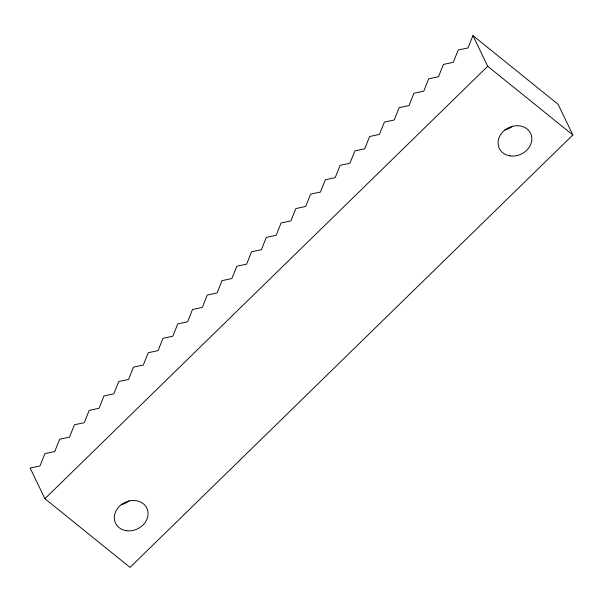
<?xml version="1.0" encoding="UTF-8"?>
<svg xmlns="http://www.w3.org/2000/svg" width="603" height="603" viewBox="0 0 603 603"><rect width="100%" height="100%" fill="white"/><g stroke="black" fill="none" stroke-linecap="round" stroke-linejoin="round"><path stroke-width="0.9" d="M472.956 35.592L468.034 47.916L458.197 50.011L453.275 62.328L443.439 64.423L438.517 76.739L428.673 78.835L423.758 91.159L413.914 93.254L408.992 105.57L399.156 107.666L394.234 119.989L384.397 122.085L379.475 134.401L369.631 136.497L364.717 148.813L354.873 150.908L349.951 163.232L340.115 165.328L335.193 177.644L325.356 179.739L320.434 192.063L310.59 194.158L305.676 206.475L295.832 208.57L290.91 220.886L281.073 222.982L276.151 235.306L266.315 237.401L261.393 249.717L251.557 251.813L246.635 264.137L236.791 266.232L231.876 278.548L222.032 280.644L217.11 292.96L207.274 295.055L202.352 307.379L192.515 309.475L187.593 321.791L177.749 323.886L172.835 336.21L162.991 338.306L158.069 350.622L148.232 352.717L143.31 365.034L133.474 367.129L128.552 379.453L118.708 381.548L113.794 393.865L103.95 395.96L99.028 408.284L89.191 410.379L84.269 422.695L74.433 424.791L69.511 437.107L59.667 439.21L54.752 451.526L44.908 453.622L39.986 465.938L30.15 468.034L44.908 498.704L130.044 567.408L572.85 134.966L558.092 104.296L472.956 35.592L487.714 66.262L572.85 134.966M44.908 498.704L487.714 66.262M512.309 126.524A17.374 14.638 -25.7 0 1 504.967 129.969M129.261 500.754A17.374 14.638 -25.7 0 1 121.203 504.749M126.494 530.7A17.374 14.638 -25.7 0 0 147.584 510.1A17.374 14.638 -25.7 0 0 119.477 506.226A17.374 14.638 -25.7 0 0 126.494 530.7M510.259 155.913A17.374 14.638 -25.7 0 0 531.349 135.321A17.374 14.638 -25.7 0 0 503.249 131.446A17.374 14.638 -25.7 0 0 510.259 155.913"/></g></svg>
